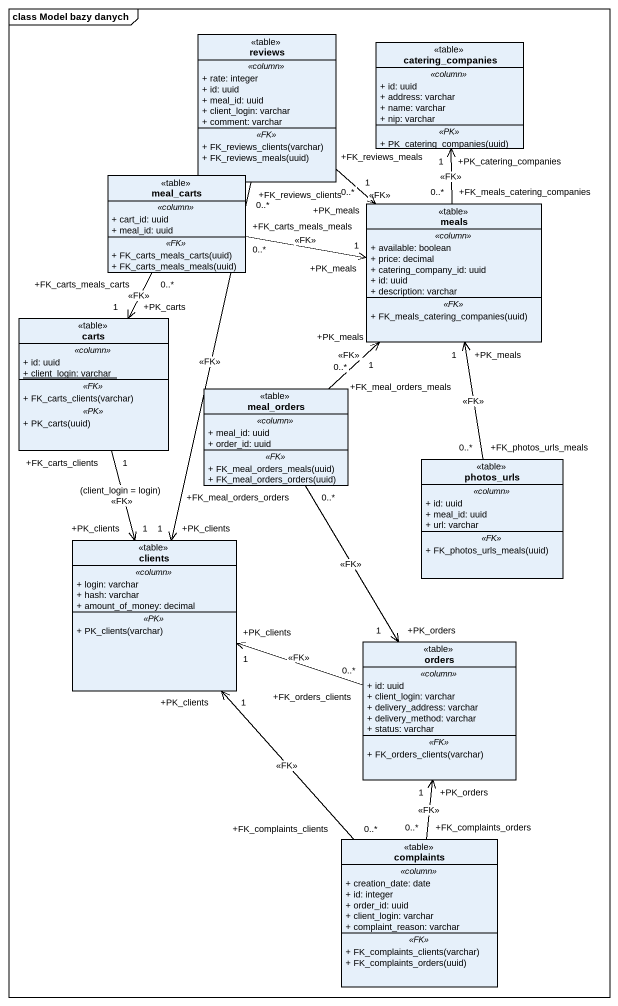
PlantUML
@startuml
mainframe class Model bazy danych
hide circle
hide empty members
skinparam classAttributeIconSize 0
class reviews <<table>> {
  .. <<column>> ..
  + rate: integer
  + id: uuid
  + meal_id: uuid
  + client_login: varchar
  + comment: varchar
  .. <<FK>> ..
  + FK_reviews_clients(varchar)
  + FK_reviews_meals(uuid)
}
class catering_companies <<table>> {
  .. <<column>> ..
  + id: uuid
  + address: varchar
  + name: varchar
  + nip: varchar
  .. <<PK>> ..
  + PK_catering_companies(uuid)
}
class meal_carts <<table>> {
  .. <<column>> ..
  + cart_id: uuid
  + meal_id: uuid
  .. <<FK>> ..
  + FK_carts_meals_carts(uuid)
  + FK_carts_meals_meals(uuid)
}
class meals <<table>> {
  .. <<column>> ..
  + available: boolean
  + price: decimal
  + catering_company_id: uuid
  + id: uuid
  + description: varchar
  .. <<FK>> ..
  + FK_meals_catering_companies(uuid)
}
class carts <<table>> {
  .. <<column>> ..
  + id: uuid
  {static} + client_login: varchar
  .. <<FK>> ..
  + FK_carts_clients(varchar)
  .. <<PK>> ..
  + PK_carts(uuid)
}
class meal_orders <<table>> {
  .. <<column>> ..
  + meal_id: uuid
  + order_id: uuid
  .. <<FK>> ..
  + FK_meal_orders_meals(uuid)
  + FK_meal_orders_orders(uuid)
}
class photos_urls <<table>> {
  .. <<column>> ..
  + id: uuid
  + meal_id: uuid
  + url: varchar
  .. <<FK>> ..
  + FK_photos_urls_meals(uuid)
}
class clients <<table>> {
  .. <<column>> ..
  + login: varchar
  + hash: varchar
  + amount_of_money: decimal
  .. <<PK>> ..
  + PK_clients(varchar)
}
class orders <<table>> {
  .. <<column>> ..
  + id: uuid
  + client_login: varchar
  + delivery_address: varchar
  + delivery_method: varchar
  + status: varchar
  .. <<FK>> ..
  + FK_orders_clients(varchar)
}
class complaints <<table>> {
  .. <<column>> ..
  + creation_date: date
  + id: integer
  + order_id: uuid
  + client_login: varchar
  + complaint_reason: varchar
  .. <<FK>> ..
  + FK_complaints_clients(varchar)
  + FK_complaints_orders(uuid)
}
reviews "+FK_reviews_meals\n0..*" --> "+PK_meals\n1" meals : <<FK>>
reviews "+FK_reviews_clients\n0..*" --> "+PK_clients\n1" clients : <<FK>>
meal_carts "+FK_carts_meals_meals\n0..*" -right-> "+PK_meals\n1" meals : <<FK>>
meal_carts "+FK_carts_meals_carts\n0..*" --> "+PK_carts\n1" carts : <<FK>>
meals "+FK_meals_catering_companies\n0..*" -up-> "+PK_catering_companies\n1" catering_companies : <<FK>>
carts "+FK_carts_clients\n1" --> "+PK_clients\n1" clients : (client_login = login)\n<<FK>>
meal_orders "+FK_meal_orders_meals\n0..*" -up-> "+PK_meals\n1" meals : <<FK>>
meal_orders "+FK_meal_orders_orders\n0..*" --> "+PK_orders\n1" orders : <<FK>>
photos_urls "+FK_photos_urls_meals\n0..*" -up-> "+PK_meals\n1" meals : <<FK>>
orders "+FK_orders_clients\n0..*" -left-> "+PK_clients\n1" clients : <<FK>>
complaints "+FK_complaints_clients\n0..*" -up-> "+PK_clients\n1" clients : <<FK>>
complaints "+FK_complaints_orders\n0..*" -up-> "+PK_orders\n1" orders : <<FK>>
@enduml
